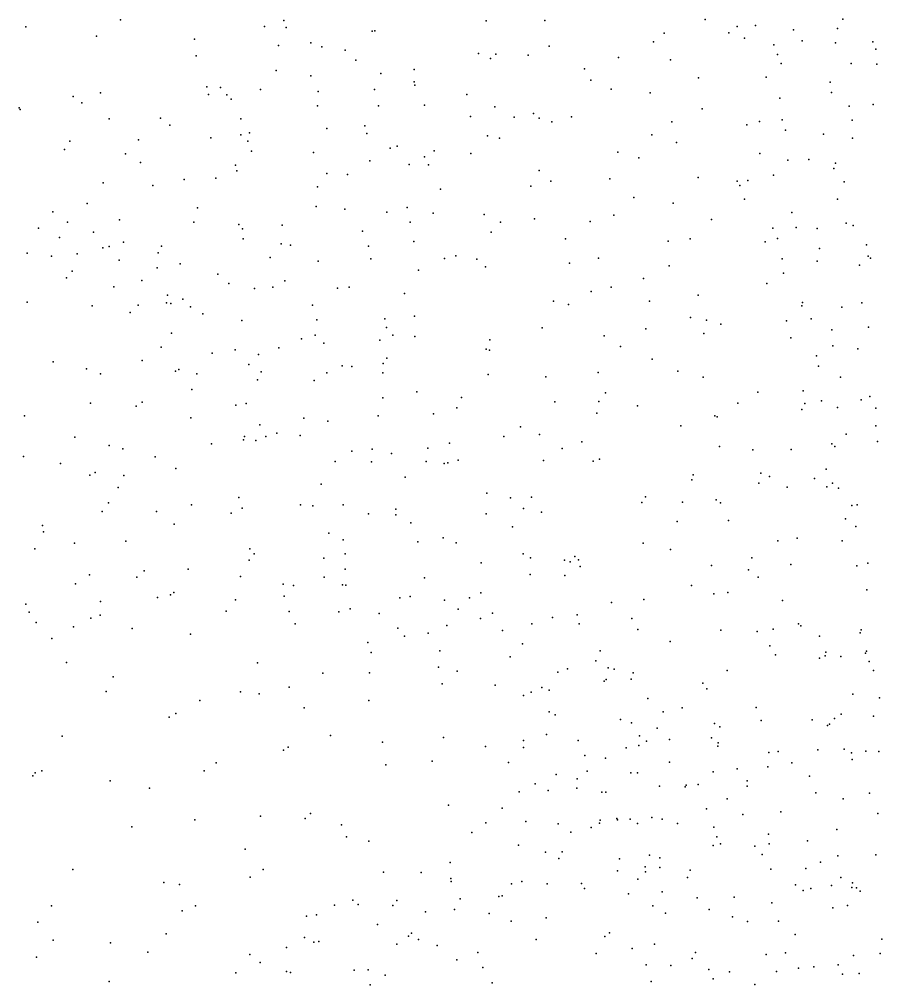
# Model space of a CAD drawing. Header units: metres. Extents: x -24.3 to 24.3, y -27.7 to 27.7.
# Drawn here: x -6.206 to -3.188, y 6.769 to 10.145 of the extents above; entities that cross this region are included whole.
import ezdxf

# ---------------------------------------------------------------- set-up
doc = ezdxf.new("R2010")
doc.units = ezdxf.units.M

msp = doc.modelspace()

# ---------------------------------------------------------------- linework, layer by layer
for p in [(-5.8516, 10.1428, -12.78), (-5.2805, 10.1412, 12.5625), (-4.5728, 10.1395, -16.7805), (-4.3676, 10.1404, -11.9348), (-3.806, 10.1441, 17.833), (-3.3239, 10.1449, 17.7853), (-6.1833, 10.1187, 2.9106), (-5.3477, 10.1194, -16.8407), (-5.2726, 10.1159, 4.8076), (-4.9714, 10.104, 17.8181), (-4.9617, 10.1042, 12.1558), (-3.9496, 10.0966, 6.4865), (-3.7228, 10.0979, 13.7068), (-3.6946, 10.1194, 11.4371), (-3.6305, 10.1234, 6.6285), (-3.4973, 10.1077, -11.8576), (-3.3436, 10.1132, -23.1492), (-5.9359, 10.0861, 3.3216), (-5.5931, 10.076, -12.5374), (-5.1852, 10.0629, 13.627), (-3.987, 10.0667, -23.1064), (-3.6681, 10.0794, -22.8678), (-3.4665, 10.0693, -22.6194), (-3.35, 10.0625, 13.659), (-3.2193, 10.0657, 23.3799), (-5.2984, 10.0537, 4.5929), (-5.147, 10.0483, 5.1139), (-5.0659, 10.0365, 5.3541), (-4.3524, 10.0513, -23.2053), (-3.5655, 10.0559, -23.4834), (-3.2085, 10.0409, 11.3752), (-5.587, 10.0177, 3.7918), (-5.0278, 10.0018, -23.2492), (-4.5989, 10.0251, 17.806), (-4.5574, 10.0081, -23.4686), (-4.5384, 10.0226, 6.1708), (-4.4257, 10.019, 13.7809), (-4.1094, 10.0112, -23.6048), (-3.9274, 10.0035, -22.7069), (-3.553, 10.0216, 21.9355), (-5.307, 9.9654, 13.4594), (-4.8247, 9.9694, -23.62), (-4.2282, 9.9719, 6.2923), (-3.5405, 9.99, -22.3312), (-3.2957, 9.9898, -22.0874), (-3.2052, 9.9876, -21.7883), (-5.186, 9.9467, -22.7549), (-4.941, 9.9558, 5.6216), (-4.8246, 9.9268, -12.0661), (-4.2064, 9.9315, -22.5653), (-3.8297, 9.9398, 11.4721), (-3.5922, 9.943, 22.2572), (-5.5498, 9.9083, -23.0175), (-5.5017, 9.9064, -22.6695), (-5.3621, 9.8991, 4.2677), (-4.9632, 9.899, 13.7257), (-4.822, 9.9143, 12.033), (-4.1347, 9.9009, -16.6254), (-3.3683, 9.925, 23.0507), (-6.0168, 9.8754, 17.8287), (-5.9219, 9.8878, 3.2292), (-5.5441, 9.8824, 17.7457), (-5.4792, 9.8813, -23.3339), (-5.464, 9.8656, 12.9027), (-5.1599, 9.8921, -12.2399), (-4.6397, 9.8818, 11.9036), (-3.998, 9.8881, 13.8196), (-3.5449, 9.8688, 22.6063), (-3.3635, 9.8891, -16.5636), (-6.2058, 9.8351, 2.7065), (-6.2033, 9.8299, -17.493), (-5.9875, 9.8523, -17.1814), (-5.1621, 9.8428, 4.7286), (-4.9489, 9.8427, 5.4187), (-4.7879, 9.8445, 5.8056), (-4.5416, 9.8388, -11.9637), (-3.8164, 9.8318, -16.5754), (-3.3018, 9.8409, 11.36), (-3.2184, 9.847, 23.3261), (-5.8915, 9.7969, -23.1166), (-5.7122, 9.7991, 3.4826), (-5.4309, 9.7963, 13.2871), (-4.6273, 9.8051, 5.975), (-4.4742, 9.8032, -16.6158), (-4.4062, 9.8152, -23.9922), (-4.3867, 9.7995, 6.1313), (-4.2738, 9.804, 13.8352), (-3.5365, 9.7935, 13.7831), (-3.2917, 9.7924, 21.249), (-5.6793, 9.7743, -22.3327), (-5.1303, 9.7633, 17.6996), (-4.9963, 9.772, 5.1541), (-4.3426, 9.7865, 11.6856), (-3.9223, 9.7867, -22.2435), (-3.6597, 9.776, -21.9883), (-3.6159, 9.7873, -24.2326), (-5.5359, 9.73, 3.6987), (-5.4306, 9.7403, -16.7635), (-5.3998, 9.7474, 3.993), (-4.9896, 9.7458, -23.9064), (-4.5673, 9.7377, -22.2744), (-4.5253, 9.7289, 17.7184), (-3.9923, 9.7409, 11.5363), (-3.5249, 9.7568, 21.7595), (-3.392, 9.7428, -11.7572), (-3.2908, 9.7292, 23.1535), (-6.0286, 9.7183, -22.3069), (-5.7891, 9.7234, -23.5062), (-5.4058, 9.7184, -12.4109), (-4.9083, 9.6947, 13.836), (-4.8841, 9.7009, -22.2484), (-3.9066, 9.7142, -24.2746), (-6.0482, 9.6893, 2.9072), (-5.8347, 9.674, 17.7478), (-5.393, 9.6834, 13.4759), (-5.1765, 9.6796, 4.4232), (-4.7885, 9.6643, -16.5872), (-4.7541, 9.6845, -24.1128), (-4.6259, 9.6751, 13.8626), (-4.1111, 9.6804, 17.721), (-4.0376, 9.661, -11.8166), (-3.6149, 9.6757, 6.3561), (-5.7813, 9.6439, -21.9953), (-5.4489, 9.6345, 17.6358), (-4.9788, 9.6495, 12.1004), (-4.842, 9.6368, 5.4315), (-4.7737, 9.6358, 17.6666), (-3.5164, 9.6527, 22.5974), (-3.4431, 9.6544, 21.5549), (-3.3563, 9.6226, 11.3384), (-3.3505, 9.6423, -21.3244), (-5.5178, 9.5892, 12.8002), (-5.4442, 9.6146, -21.9861), (-5.1293, 9.6057, -22.0007), (-5.058, 9.6022, 4.6845), (-4.3869, 9.6157, 13.9075), (-3.8308, 9.5911, 17.6996), (-3.5669, 9.6003, 22.3712), (-5.9123, 9.5729, 3.0639), (-5.7384, 9.5635, -16.9741), (-5.6287, 9.5843, 3.4814), (-5.162, 9.5587, 13.7506), (-4.4164, 9.5613, 11.7015), (-4.3463, 9.5785, 6.0218), (-4.1398, 9.5865, 6.142), (-3.6946, 9.579, 13.8864), (-3.6851, 9.5642, -11.7669), (-3.6572, 9.5809, -16.504), (-3.3202, 9.5761, 21.3187), (-4.7323, 9.5506, 5.6442), (-4.056, 9.5221, -24.4719), (-5.9679, 9.5003, -21.5172), (-5.1675, 9.4908, 12.2433), (-3.9176, 9.5024, 13.9458), (-3.6685, 9.5159, -24.5693), (-3.3428, 9.5156, -24.6456), (-6.0886, 9.4715, -23.5275), (-5.5824, 9.4853, -21.6356), (-5.0673, 9.4806, -12.2279), (-4.9201, 9.4706, 4.9158), (-4.8482, 9.4872, 5.1723), (-4.7583, 9.467, 13.9641), (-4.5791, 9.4618, -11.9878), (-4.1257, 9.4595, 17.6296), (-3.5029, 9.4689, 21.845), (-6.0369, 9.4356, -21.2258), (-5.8556, 9.4439, -12.9253), (-5.5951, 9.4351, 13.277), (-5.4382, 9.4277, 12.585), (-5.2856, 9.4253, 3.9341), (-4.8384, 9.4356, -21.8302), (-4.5225, 9.435, 5.7721), (-4.4032, 9.4467, -21.8547), (-4.2081, 9.4382, 11.5495), (-3.7844, 9.445, 6.1739), (-3.3132, 9.4318, 6.1938), (-3.2888, 9.4242, 13.837), (-6.1387, 9.4144, -20.7625), (-5.9466, 9.4004, 2.916), (-5.425, 9.4119, 3.6785), (-5.0055, 9.4045, 12.082), (-4.5545, 9.4001, 11.7715), (-3.569, 9.415, 6.2118), (-3.4877, 9.4165, 22.5777), (-3.414, 9.4133, 21.5982), (-6.0648, 9.3823, 17.7443), (-5.8412, 9.3651, -17.2511), (-5.4227, 9.3774, -12.5018), (-5.2896, 9.3601, -24.1632), (-5.2568, 9.3555, 17.5253), (-4.8255, 9.368, 11.953), (-4.2951, 9.3772, 14.0358), (-3.936, 9.3684, -16.4951), (-3.859, 9.3771, 17.6293), (-3.5965, 9.3671, 13.9541), (-3.5524, 9.3781, 22.3046), (-3.2419, 9.3558, -21.0191), (-6.1783, 9.3273, -18.8411), (-6.003, 9.3248, -19.3733), (-5.9139, 9.3461, -20.2269), (-5.8909, 9.3504, -23.8001), (-5.7199, 9.3277, 3.2033), (-5.708, 9.3512, 17.628), (-4.9844, 9.3518, 13.8852), (-3.4055, 9.3438, 17.7747), (-6.0926, 9.3165, 2.7135), (-5.8568, 9.3023, -19.8339), (-5.6435, 9.29, -20.845), (-5.3282, 9.3123, 12.4111), (-5.1598, 9.2991, -21.5715), (-4.9756, 9.3075, 17.5209), (-4.7176, 9.3078, 5.2517), (-4.6788, 9.3178, 17.5413), (-4.6051, 9.3058, 14.0569), (-4.2812, 9.2916, 5.8066), (-4.1791, 9.31, -11.8438), (-3.5368, 9.307, -24.8383), (-3.4138, 9.2992, 22.8004), (-3.2656, 9.2853, -16.4619), (-3.2363, 9.317, 21.2066), (-3.2274, 9.3101, 23.1718), (-6.0207, 9.264, -18.0989), (-5.7236, 9.2755, 13.0744), (-5.5112, 9.253, 3.4632), (-4.8085, 9.2681, 4.9491), (-4.575, 9.2791, -16.5356), (-3.9325, 9.283, 6.0295), (-3.5321, 9.2569, -21.2987), (-6.0403, 9.2407, -13.1649), (-5.7768, 9.2311, -19.1876), (-5.4728, 9.2211, 17.5111), (-5.2771, 9.2308, -21.1428), (-4.0215, 9.2381, 17.5739), (-3.5899, 9.2209, 5.9951), (-5.8754, 9.2088, -17.5943), (-5.3823, 9.204, 13.7927), (-5.3186, 9.2082, 3.7167), (-5.0921, 9.2049, -16.622), (-5.0513, 9.2078, 4.2455), (-4.8581, 9.1861, 14.0585), (-4.2049, 9.1933, 14.1342), (-4.1344, 9.2081, -21.6863), (-6.1778, 9.1557, 17.7538), (-5.6909, 9.1537, 17.4719), (-5.6877, 9.1802, 12.8627), (-5.6756, 9.1515, -18.895), (-5.6332, 9.1664, 13.6266), (-4.3372, 9.1588, -24.719), (-4.0004, 9.1593, 5.8509), (-3.8304, 9.1798, 14.0572), (-3.4657, 9.1547, 14.0175), (-3.2574, 9.1531, 11.3022), (-5.9512, 9.1433, 2.8132), (-5.8184, 9.1195, 13.3654), (-5.79, 9.1453, -18.5697), (-5.6071, 9.1395, 3.2597), (-5.1799, 9.1455, 3.9003), (-4.2842, 9.1477, 5.5959), (-3.4684, 9.1427, 21.9187), (-3.3279, 9.1385, 21.4817), (-5.5632, 9.1152, 12.6181), (-5.4267, 9.0912, -19.3968), (-5.1653, 9.0943, 13.9813), (-4.9273, 9.0974, 11.981), (-4.8234, 9.1069, -24.5781), (-3.8568, 9.102, -24.9129), (-3.8011, 9.0931, -21.439), (-3.5217, 9.0904, 22.196), (-3.4351, 9.097, 22.6051), (-4.9213, 9.0675, 17.4214), (-4.3767, 9.0662, 17.4441), (-4.0142, 9.0619, 11.4375), (-3.7512, 9.0789, 11.3669), (-3.3626, 9.059, 22.842), (-3.2343, 9.068, 23.0966), (-5.6732, 9.0477, -12.8237), (-5.2184, 9.0277, -20.1342), (-5.1708, 9.0397, -20.65), (-4.9446, 9.0226, 14.1748), (-4.8987, 9.0407, -21.2445), (-4.8219, 9.035, 4.5117), (-4.5591, 9.0242, 14.2167), (-4.1594, 9.0383, 17.4762), (-3.811, 9.0465, 5.7194), (-3.5069, 9.0307, -25.0479), (-5.71, 8.9984, 3.054), (-5.45, 8.9894, 13.9278), (-5.2982, 8.9959, 3.6256), (-5.1402, 9.012, 12.0918), (-4.5721, 8.9913, 17.3814), (-4.5611, 8.9879, 5.0184), (-4.1018, 9.0001, 5.5694), (-3.359, 9.0033, 5.6898), (-3.272, 8.9921, 13.9395), (-6.0869, 8.9475, 17.5963), (-5.7754, 8.9516, 12.7462), (-5.5315, 8.9778, -17.1151), (-5.3686, 8.9722, -18.9692), (-4.9204, 8.9596, -16.6173), (-3.991, 8.9565, -11.8108), (-3.4164, 8.9683, 17.7404), (-5.9712, 8.9219, 13.104), (-5.6591, 8.9142, 13.8227), (-5.6475, 8.9197, -17.5478), (-5.403, 8.9375, 3.4405), (-5.0757, 8.9326, 17.3047), (-5.0418, 8.9306, -20.3752), (-4.9327, 8.9407, -20.963), (-3.9012, 8.9148, 17.562), (-3.4094, 8.9316, 21.8574), (-5.9216, 8.9048, 13.5135), (-5.5849, 8.9049, -18.0861), (-5.3721, 8.8836, -18.5878), (-5.3592, 8.9122, 17.2407), (-5.1739, 8.8817, -12.4054), (-5.13, 8.9081, -19.4508), (-4.934, 8.9089, 4.204), (-4.5654, 8.9026, -21.2912), (-4.3638, 8.8945, 5.1507), (-4.18, 8.91, -16.4946), (-3.8131, 8.8933, 14.173), (-3.3331, 8.8928, 21.6347), (-5.602, 8.8503, -24.2952), (-4.9341, 8.8207, -19.9146), (-4.8146, 8.842, -12.1763), (-4.6586, 8.8219, 11.7474), (-4.1542, 8.8387, 14.3176), (-3.6223, 8.841, 5.4847), (-3.463, 8.8456, 14.1082), (-3.2599, 8.8142, -20.9816), (-3.2297, 8.8256, 23.044), (-5.9563, 8.8027, 17.3606), (-5.797, 8.7915, 2.8496), (-5.7758, 8.8063, 17.1953), (-5.4484, 8.7956, 12.2696), (-5.4121, 8.8017, 14.1146), (-4.6752, 8.7859, 14.3917), (-4.3316, 8.8076, -24.9349), (-4.1776, 8.8085, 17.4136), (-4.0431, 8.793, 5.3339), (-3.6913, 8.8027, -16.4859), (-3.468, 8.7801, 11.3177), (-3.4568, 8.8011, 22.2072), (-3.3992, 8.81, 5.4625), (-3.3428, 8.787, 22.7924), (-3.2087, 8.7847, 21.3084), (-6.1879, 8.7583, 17.5413), (-5.6054, 8.7509, 12.4313), (-5.2103, 8.75, 12.0534), (-4.9507, 8.7579, 17.1278), (-4.7571, 8.7647, -20.6829), (-4.1849, 8.7674, 5.1522), (-3.7723, 8.7581, -21.297), (-3.7636, 8.7542, 5.3356), (-5.3642, 8.7266, -17.1345), (-5.126, 8.7389, 3.7288), (-4.4526, 8.7202, 4.831), (-3.8916, 8.7235, 11.3685), (-3.2085, 8.7228, 5.319), (-6.0114, 8.6831, -24.0827), (-5.418, 8.6856, -12.6475), (-5.3431, 8.6855, 3.4134), (-5.3042, 8.6977, -18.1942), (-5.2236, 8.6898, 14.3479), (-4.5107, 8.6861, -16.5726), (-4.3856, 8.6934, 11.5453), (-3.3123, 8.6939, 17.9428), (-5.8915, 8.654, 13.8278), (-5.533, 8.6605, 3.1482), (-5.4212, 8.6747, 16.9717), (-5.3785, 8.6714, -17.8904), (-4.7763, 8.6447, -19.6263), (-4.7001, 8.6626, -20.3017), (-4.2374, 8.6676, 4.9559), (-3.7562, 8.6509, -11.795), (-3.3623, 8.66, 22.6064), (-3.3523, 8.6503, 21.9004), (-3.2027, 8.6689, 13.9906), (-6.1915, 8.6157, 13.1424), (-5.8434, 8.6422, 12.6282), (-5.7303, 8.6144, 17.0223), (-5.0419, 8.6342, 16.9501), (-4.971, 8.641, 14.4778), (-4.9039, 8.6264, -19.0331), (-4.3061, 8.6433, -11.9587), (-3.6393, 8.6389, -25.1994), (-3.5046, 8.6407, 5.2481), (-6.0618, 8.5914, 12.8533), (-5.1006, 8.5987, -18.4611), (-4.9731, 8.5967, 11.8493), (-4.7828, 8.5981, -19.3075), (-4.7192, 8.5919, 4.2817), (-4.7068, 8.594, 14.529), (-4.6708, 8.603, 17.0203), (-4.372, 8.6017, 17.2601), (-4.1979, 8.5997, -16.5417), (-4.176, 8.6062, 14.4352), (-5.9592, 8.5511, 2.6324), (-5.9398, 8.5605, 17.1314), (-5.8397, 8.5498, -13.0626), (-5.6586, 8.574, 14.2668), (-4.8558, 8.5437, 4.0149), (-3.8482, 8.5519, 5.0475), (-3.6117, 8.5578, 14.2652), (-3.5806, 8.5459, 17.7772), (-3.3826, 8.571, 22.1195), (-5.1495, 8.5193, 14.5521), (-3.8523, 8.5348, 14.3918), (-3.6178, 8.5222, 5.0758), (-3.5194, 8.5088, 11.339), (-3.4233, 8.5392, -21.0931), (-3.3804, 8.51, 22.3388), (-3.3609, 8.5229, 14.1336), (-5.8598, 8.5071, 14.0695), (-4.5702, 8.488, -20.0469), (-4.015, 8.4751, -21.2022), (-3.3393, 8.5056, -25.2826), (-5.894, 8.4535, 16.932), (-5.6037, 8.4469, 12.2304), (-5.4375, 8.4728, -24.5333), (-5.2214, 8.4467, 11.9619), (-5.1789, 8.4432, -12.49), (-5.0725, 8.4464, -18.1125), (-4.4869, 8.4715, -20.5331), (-4.4136, 8.4733, -20.8516), (-4.0271, 8.4547, 4.8673), (-3.8858, 8.456, -16.5304), (-3.7673, 8.4646, 11.3467), (-3.7527, 8.4536, 17.5965), (-3.2931, 8.4441, 18.1444), (-3.2738, 8.4472, -16.5562), (-5.9162, 8.4239, -24.2218), (-5.7252, 8.4236, 14.4422), (-5.4644, 8.4179, 14.5577), (-5.4262, 8.4351, 12.0952), (-4.9844, 8.4148, 3.7893), (-4.8887, 8.4317, -12.3119), (-4.8882, 8.4122, 16.7238), (-4.5726, 8.4159, 4.3774), (-4.4414, 8.4339, 14.6094), (-4.379, 8.4214, 4.6319), (-6.1247, 8.3749, 17.0371), (-5.6642, 8.3797, 16.5835), (-4.8357, 8.3839, 14.7392), (-3.904, 8.3882, -25.1822), (-3.7245, 8.3918, 4.9138), (-3.3156, 8.3976, 11.4713), (-6.1208, 8.3528, 13.9399), (-5.1231, 8.3478, 14.7089), (-4.4802, 8.37, 16.9835), (-3.2789, 8.3716, 22.751), (-6.0126, 8.3126, 16.7614), (-5.8332, 8.3192, 12.4261), (-5.0729, 8.3244, 16.5457), (-4.8115, 8.3169, 3.9507), (-4.7228, 8.3315, -16.7865), (-4.6773, 8.3138, -18.7394), (-4.0232, 8.3133, 17.335), (-3.5513, 8.3211, -11.8081), (-3.4841, 8.3298, 4.9426), (-3.3265, 8.3207, 22.134), (-6.1514, 8.2924, -13.3803), (-5.3989, 8.2931, -12.6973), (-5.3843, 8.2755, 16.3726), (-5.0661, 8.2752, -17.2637), (-4.4423, 8.2751, 11.4843), (-3.927, 8.2909, 14.5714), (-5.402, 8.2539, 14.8549), (-5.1405, 8.2601, 14.987), (-4.5899, 8.2445, 4.2054), (-4.4172, 8.262, -19.6766), (-4.2982, 8.2531, -16.6233), (-4.2784, 8.2472, 4.5401), (-4.2619, 8.2656, 14.6663), (-4.2497, 8.254, -25.1166), (-3.643, 8.2619, 11.3977), (-3.2374, 8.2425, 21.8191), (-5.7686, 8.2159, 16.2484), (-5.6149, 8.2214, 2.852), (-5.0653, 8.2219, 16.3258), (-4.2429, 8.2317, -12.0252), (-3.7836, 8.2342, 17.728), (-3.654, 8.2197, 4.7768), (-3.5068, 8.2379, 14.3173), (-3.2749, 8.234, 18.5414), (-5.9602, 8.2022, 14.4805), (-5.794, 8.1934, 14.7638), (-5.4315, 8.1963, 3.0874), (-5.1395, 8.1937, 16.0386), (-4.7875, 8.1916, 15.1094), (-4.4185, 8.2035, 14.8145), (-4.2968, 8.2002, -20.3451), (-3.6209, 8.1934, 17.9834), (-6.0089, 8.1703, 2.478), (-5.6646, 8.1407, 15.7885), (-5.2828, 8.1696, 15.1815), (-5.2461, 8.1642, 11.8864), (-5.0749, 8.1669, -24.7807), (-5.0629, 8.1662, 15.3025), (-4.5909, 8.1386, 14.9988), (-3.8536, 8.1642, 4.6959), (-3.7271, 8.1397, 14.5185), (-3.2403, 8.1497, 4.8018), (-5.9215, 8.1082, 16.1203), (-5.7221, 8.1229, 15.0351), (-5.6769, 8.1323, 15.4654), (-5.4499, 8.1145, 15.3435), (-5.2796, 8.1279, 15.7676), (-4.8746, 8.1219, 16.2088), (-4.8381, 8.1264, -17.9261), (-4.7184, 8.1138, 16.502), (-4.631, 8.1215, -18.3619), (-4.1336, 8.105, 17.1534), (-4.0211, 8.1153, 11.4278), (-3.7761, 8.1353, -11.894), (-3.5351, 8.112, 18.1875), (-6.1834, 8.0996, 16.3677), (-6.1714, 8.0712, 14.6083), (-5.4822, 8.0749, -24.5901), (-5.261, 8.0735, 3.264), (-5.0879, 8.0728, 3.5206), (-5.0477, 8.0835, 15.5653), (-4.67, 8.0821, 11.5702), (-5.9559, 8.0504, 15.0097), (-5.9224, 8.0606, 15.6614), (-4.9469, 8.0668, 3.7322), (-4.5926, 8.0496, 4.0806), (-4.5498, 8.0675, -12.1914), (-4.3406, 8.0531, -18.9879), (-4.2542, 8.0625, 11.4483), (-4.0625, 8.0493, 14.7572), (-6.147, 8.0352, 16.1274), (-6.0165, 8.0202, 15.2883), (-5.811, 8.0143, 12.2154), (-5.2401, 8.0302, -12.6334), (-4.8818, 8.0159, -17.5763), (-4.71, 8.0245, -16.9291), (-4.5146, 8.0073, 16.5471), (-4.4122, 8.0302, -18.6469), (-4.2471, 8.0306, 14.901), (-4.0417, 8.011, -20.8075), (-3.7516, 8.0089, -16.6221), (-3.6243, 8.0044, 4.6225), (-3.5686, 8.0125, -25.2375), (-3.4796, 8.031, 18.6254), (-3.4717, 8.024, -11.8525), (-3.2599, 8.0096, -16.7102), (-6.0919, 7.9793, 2.3509), (-5.6065, 7.9944, 2.7702), (-4.8584, 7.9872, 15.7695), (-4.7755, 7.9983, 16.0488), (-3.9282, 7.9684, 4.5642), (-3.4062, 7.9881, 11.6209), (-3.2642, 7.9997, 22.4195), (-4.9865, 7.9655, -12.478), (-4.7345, 7.9361, 3.9019), (-4.4449, 7.9605, -25.0472), (-4.1732, 7.9361, -19.313), (-3.5802, 7.9542, 14.502), (-3.2411, 7.9349, 23.3222), (-4.9747, 7.93, 11.6747), (-4.4885, 7.9153, 11.4561), (-4.1886, 7.901, 17.0962), (-3.5597, 7.9221, 19.0409), (-3.4061, 7.9108, 4.5895), (-3.3864, 7.919, 14.381), (-3.3839, 7.9321, -21.1425), (-3.3309, 7.9167, 19.6045), (-3.2447, 7.9279, 22.7215), (-6.0411, 7.8959, -24.1656), (-5.3722, 7.8946, 11.8926), (-4.7389, 7.8793, -17.189), (-4.2873, 7.8737, 16.874), (-4.145, 7.877, 4.3801), (-4.1242, 7.8723, -12.0556), (-3.7295, 7.8677, 18.2918), (-3.2327, 7.8987, 19.8207), (-3.217, 7.8678, 22.1243), (-5.877, 7.8453, 2.4952), (-5.1437, 7.8583, 3.3659), (-4.9802, 7.8588, -24.8369), (-4.6738, 7.8652, 15.862), (-4.3219, 7.8621, 15.1779), (-4.1521, 7.8357, -18.8185), (-4.0647, 7.837, -20.332), (-4.058, 7.8588, -25.1107), (-5.2619, 7.8087, 3.1707), (-4.7263, 7.8205, -12.3487), (-4.5411, 7.8158, 15.6285), (-4.3773, 7.8085, 16.3432), (-4.1596, 7.8302, -16.7596), (-3.8143, 7.8236, 18.6989), (-3.8003, 7.8038, 11.4881), (-5.9022, 7.7941, 12.2047), (-5.4321, 7.7934, 2.9158), (-5.3667, 7.7853, -12.8076), (-4.4412, 7.7805, -18.0261), (-4.4144, 7.7912, 15.3955), (-4.3515, 7.7981, 4.1868), (-4.0062, 7.7699, 15.0151), (-3.2893, 7.7842, -11.8638), (-3.196, 7.7721, 22.5614), (-5.5736, 7.763, 11.9844), (-5.2094, 7.7372, 11.7478), (-4.9833, 7.7626, 3.5774), (-3.8868, 7.737, 18.2161), (-3.628, 7.7384, 19.5304), (-5.6814, 7.7046, 2.621), (-5.6585, 7.7174, -24.4644), (-4.3517, 7.7225, 11.4534), (-4.3304, 7.712, 15.611), (-3.9533, 7.7229, 18.5065), (-3.353, 7.6998, 11.7452), (-3.3308, 7.7143, 23.317), (-3.2175, 7.7081, 24.2906), (-4.1018, 7.696, 11.4755), (-4.0641, 7.6843, 18.8208), (-3.9738, 7.6658, 4.369), (-3.7738, 7.6823, -21.1007), (-3.7546, 7.6708, 4.3979), (-3.6102, 7.6929, 14.669), (-3.4322, 7.6946, 23.6784), (-3.3783, 7.6747, 24.1316), (-3.3706, 7.6799, -16.8445), (-6.0556, 7.6376, 2.2221), (-5.1164, 7.6405, 3.3358), (-4.7212, 7.6333, 11.5156), (-4.3607, 7.6433, -12.2079), (-4.0364, 7.6387, 17.4428), (-3.7844, 7.6318, -12.0073), (-5.2648, 7.5995, 3.0977), (-4.9356, 7.6169, 11.5967), (-4.5751, 7.6012, 3.9584), (-4.4417, 7.6231, -24.9439), (-4.4413, 7.5985, -16.9974), (-4.2509, 7.6223, 16.443), (-4.0822, 7.597, 15.2737), (-4.0377, 7.605, 18.1234), (-4.0109, 7.6204, 17.903), (-3.9307, 7.6267, -19.4943), (-3.7615, 7.6026, 14.8642), (-3.761, 7.6149, -25.0681), (-5.2812, 7.5886, -24.6368), (-4.2271, 7.5697, -18.0324), (-3.5836, 7.5805, 19.7581), (-3.5511, 7.5843, 24.0286), (-3.412, 7.5901, 19.9287), (-3.3196, 7.5924, 22.9834), (-3.2943, 7.5791, -21.1875), (-3.2441, 7.5855, 22.7373), (-3.1983, 7.5845, 24.5332), (-5.517, 7.5443, -13.001), (-4.9228, 7.538, 3.5831), (-4.7612, 7.5509, 3.7483), (-4.4943, 7.5461, 11.4454), (-4.1551, 7.5609, 19.0541), (-3.9314, 7.5469, -20.5391), (-3.5866, 7.5304, 4.3624), (-3.503, 7.5441, 11.7113), (-3.2917, 7.5557, 14.5), (-6.1585, 7.4995, -24.02), (-6.1507, 7.51, 12.3268), (-6.1268, 7.516, 2.049), (-5.5589, 7.5162, 2.6159), (-4.3269, 7.5035, 18.5638), (-4.2186, 7.5159, 15.7441), (-4.0661, 7.5099, 19.3964), (-4.0426, 7.5097, 17.122), (-3.7777, 7.5133, 19.6477), (-3.6941, 7.5234, 23.7246), (-3.4407, 7.498, 24.5664), (-5.8882, 7.4821, 12.1076), (-4.4011, 7.4712, -17.3541), (-4.2537, 7.488, 16.1588), (-3.9662, 7.4625, -18.304), (-3.8731, 7.466, -18.5998), (-3.8311, 7.469, -19.937), (-3.6596, 7.482, 24.4074), (-3.6591, 7.4625, -16.8942), (-5.75, 7.4565, 2.375), (-4.4568, 7.4433, 18.7646), (-4.3548, 7.4479, 19.0317), (-4.2546, 7.4557, 11.4654), (-4.1677, 7.4416, 16.6571), (-4.1539, 7.4417, 17.9824), (-3.8764, 7.461, 24.1033), (-3.419, 7.4398, 23.1468), (-3.2313, 7.4381, -17.0213), (-4.7037, 7.3959, -12.4304), (-3.7287, 7.4188, 14.9959), (-3.3227, 7.4186, 11.8713), (-5.1873, 7.3676, 11.6457), (-4.5169, 7.3854, 18.5205), (-3.8016, 7.3837, 23.5844), (-3.6738, 7.3644, -19.3751), (-3.541, 7.3733, 19.9888), (-3.2016, 7.3676, 24.7506), (-5.5915, 7.3454, 11.8838), (-5.3622, 7.3578, 2.8219), (-5.206, 7.3501, 3.1044), (-5.0789, 7.3274, -12.694), (-4.5732, 7.3345, 18.9741), (-4.434, 7.3395, 18.1346), (-4.3209, 7.3313, 4.0875), (-4.1761, 7.3336, 17.5518), (-4.174, 7.3443, 15.9256), (-4.1148, 7.3494, 19.5778), (-4.1124, 7.3454, 16.414), (-4.0681, 7.348, 23.865), (-4.0425, 7.3319, 16.9604), (-3.9927, 7.3537, 24.3956), (-3.9562, 7.348, 15.3846), (-3.9029, 7.332, -18.0312), (-5.8124, 7.3211, -24.2394), (-4.6221, 7.301, 18.2923), (-4.2764, 7.3026, 24.0472), (-4.205, 7.3181, -17.1203), (-3.7759, 7.3193, 24.6633), (-3.5846, 7.2947, 4.256), (-3.345, 7.3111, 22.8329), (-5.0611, 7.2855, -24.5717), (-4.9833, 7.2709, 11.5462), (-3.7652, 7.2862, -20.2421), (-3.7524, 7.2615, 15.1739), (-3.5823, 7.2607, -18.2972), (-3.4478, 7.2716, -17.1385), (-5.416, 7.2426, -24.4163), (-4.459, 7.2564, -24.7014), (-4.3648, 7.2323, 11.4513), (-4.306, 7.2328, 19.5597), (-3.7785, 7.2557, -24.8455), (-3.6318, 7.2536, -19.8529), (-4.6988, 7.1962, 11.4405), (-4.3184, 7.2102, 17.7065), (-4.1061, 7.209, 17.286), (-4.0011, 7.2213, -17.6204), (-3.9641, 7.2127, 23.5508), (-3.6069, 7.2235, -21.1743), (-3.403, 7.1976, -18.9727), (-3.342, 7.219, 4.28), (-3.2091, 7.2224, -24.9413), (-6.0183, 7.172, 1.8639), (-5.353, 7.1713, 2.7061), (-4.9311, 7.1621, 3.4508), (-4.8002, 7.1615, 19.0949), (-4.1129, 7.1672, 24.6986), (-4.0163, 7.1811, 15.7518), (-4.0152, 7.1629, 11.5261), (-3.9648, 7.1783, 4.1658), (-3.8589, 7.1688, -17.2457), (-3.5758, 7.1725, 15.035), (-3.4534, 7.1745, 23.036), (-5.7002, 7.1257, 11.8935), (-5.3982, 7.1451, 11.7082), (-4.6957, 7.1404, 24.2029), (-4.6947, 7.1297, 19.3475), (-4.4478, 7.13, 23.6542), (-4.0412, 7.1373, 16.39), (-3.8674, 7.1436, 24.8247), (-3.3317, 7.1434, 14.818), (-3.2905, 7.1248, -18.3255), (-5.6454, 7.1192, -13.2273), (-4.4838, 7.1217, 24.5315), (-4.3583, 7.1215, 4.0139), (-4.2387, 7.123, -12.2723), (-4.2279, 7.1049, 17.5036), (-3.9562, 7.093, 23.3582), (-3.4899, 7.1179, 20.2327), (-3.4627, 7.0976, 11.8831), (-3.4366, 7.1054, -17.5145), (-3.3643, 7.1154, -19.4252), (-3.2932, 7.1083, 20.376), (-3.2766, 7.1075, -12.0029), (-3.2638, 7.096, -21.3186), (-5.0394, 7.0638, 18.4447), (-4.8843, 7.0635, 23.9747), (-4.6632, 7.0688, 23.6729), (-4.5279, 7.0775, 3.8677), (-4.5166, 7.0796, -12.4009), (-4.074, 7.086, 17.0245), (-3.8346, 7.0718, 11.6424), (-3.7045, 7.0748, 20.125), (-6.0926, 7.0445, 1.6388), (-5.6359, 7.0271, -24.176), (-5.5892, 7.0444, 2.2315), (-5.1032, 7.0467, 3.0781), (-5.0196, 7.0494, 19.0309), (-4.8987, 7.0452, 24.2698), (-4.784, 7.0231, 24.4737), (-4.6829, 7.0319, 17.8976), (-3.9897, 7.0449, 15.9224), (-3.7915, 7.0312, 15.5241), (-3.5726, 7.0551, -20.3547), (-3.3599, 7.0373, -24.7142), (-3.3085, 7.0453, 22.602), (-5.2009, 7.0081, 2.8705), (-5.1661, 7.0125, 18.8638), (-4.5616, 7.0181, 19.5954), (-4.4844, 6.9912, 17.7037), (-4.3625, 7.0028, 19.7468), (-3.9444, 7.0186, 20.0164), (-3.7103, 7.0057, 25.0176), (-3.6581, 6.9897, -20.9653), (-3.55, 6.9912, 15.1851), (-6.1413, 6.9872, -23.7975), (-4.9527, 6.9791, 18.1275), (-6.0871, 6.9244, 12.2986), (-5.6915, 6.9468, 2.0059), (-5.2085, 6.9341, 23.9197), (-4.8444, 6.938, 19.4728), (-4.8337, 6.9493, -24.3446), (-4.8089, 6.9261, 11.4431), (-4.3971, 6.9263, 23.4041), (-4.1572, 6.937, 24.9621), (-4.141, 6.9503, -24.4832), (-3.4906, 6.9438, 22.9615), (-3.1884, 6.9283, -19.8028), (-5.8869, 6.9155, 1.753), (-5.2707, 6.8983, 19.0252), (-5.1749, 6.917, -12.8797), (-5.1581, 6.9202, 24.3417), (-4.8849, 6.91, 3.4309), (-4.7439, 6.9051, 24.7229), (-4.061, 6.8957, 11.5228), (-3.9831, 6.9109, 16.3737), (-6.1453, 6.8649, -13.7423), (-5.7556, 6.8825, -13.3942), (-5.3996, 6.8745, 18.74), (-4.6746, 6.8552, 17.7051), (-4.6018, 6.8811, 3.7337), (-4.1875, 6.8776, 17.2457), (-3.8514, 6.8605, 20.1681), (-3.8401, 6.881, 15.7949), (-3.5926, 6.8746, 15.4033), (-3.5251, 6.8798, 11.8497), (-3.2875, 6.8706, 12.046), (-3.1942, 6.8775, 22.4963), (-5.3634, 6.8463, 23.7498), (-4.5841, 6.8285, -24.1969), (-4.0127, 6.8378, 4.075), (-3.9258, 6.8363, 16.1198), (-3.7938, 6.8221, 4.0744), (-3.4796, 6.8262, 20.3183), (-3.4258, 6.8314, 22.727), (-3.3412, 6.8385, 15.0537), (-5.4486, 6.8105, 24.2834), (-5.2712, 6.8152, 2.6038), (-5.2565, 6.8111, 18.1886), (-5.0338, 6.8189, 19.4582), (-4.985, 6.8201, 24.711), (-4.9255, 6.8018, 23.4442), (-3.7777, 6.7887, -12.1329), (-3.7213, 6.8141, 25.1507), (-3.5567, 6.815, -24.4423), (-3.3257, 6.8055, -21.1637), (-3.2667, 6.8082, 20.4652), (-5.8909, 6.7801, 12.1073), (-4.9781, 6.7686, 17.8431), (-4.5516, 6.7756, 23.2532), (-3.9953, 6.7803, -24.2546), (-3.6325, 6.769, 22.9577)]:
    msp.add_point(p)

doc.saveas('drawing.dxf')
